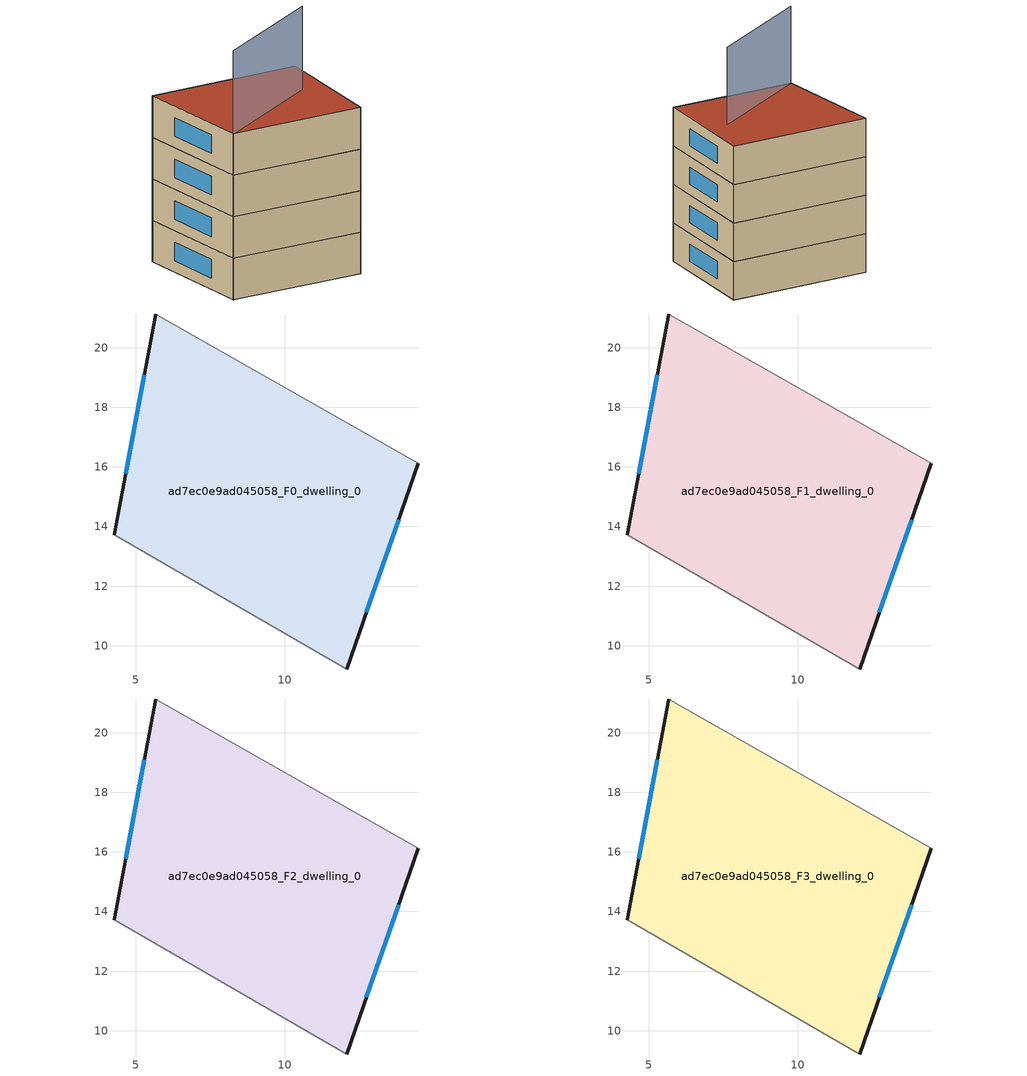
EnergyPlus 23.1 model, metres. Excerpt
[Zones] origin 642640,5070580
ad7ec0e9ad045058_F0_dwelling_0
 floor ground (EU_floor_Construction): 12.08,9.22 14.48,16.12 5.68,21.13 4.28,13.72 z0
 wall outside (EU_wall_Construction): 14.48,16.12 12.08,9.22 / 4.28,13.72 5.68,21.13 z0:3
 wall adiabatic (EU_wall_Construction): 12.08,9.22 4.28,13.72 / 5.68,21.13 14.48,16.12 z0:3
 window (EU_Window_Construction): 13.82,14.22 12.74,11.12 / 4.66,15.76 5.29,19.09 z0.83:2.17
ad7ec0e9ad045058_F1_dwelling_0
 floor to ad7ec0e9ad045058_F0_dwelling_0 (EU_floor_Construction): 12.08,9.22 14.48,16.12 5.68,21.13 4.28,13.72 z3
 wall outside (EU_wall_Construction): 14.48,16.12 12.08,9.22 / 4.28,13.72 5.68,21.13 z3:6
 wall adiabatic (EU_wall_Construction): 12.08,9.22 4.28,13.72 / 5.68,21.13 14.48,16.12 z3:6
 window (EU_Window_Construction): 13.82,14.22 12.74,11.12 / 4.66,15.76 5.29,19.09 z3.83:5.17
ad7ec0e9ad045058_F2_dwelling_0
 floor to ad7ec0e9ad045058_F1_dwelling_0 (EU_floor_Construction): 12.08,9.22 14.48,16.12 5.68,21.13 4.28,13.72 z6
 wall outside (EU_wall_Construction): 14.48,16.12 12.08,9.22 / 4.28,13.72 5.68,21.13 z6:9
 wall adiabatic (EU_wall_Construction): 12.08,9.22 4.28,13.72 / 5.68,21.13 14.48,16.12 z6:9
 window (EU_Window_Construction): 13.82,14.22 12.74,11.12 / 4.66,15.76 5.29,19.09 z6.83:8.17
ad7ec0e9ad045058_F3_dwelling_0
 floor to ad7ec0e9ad045058_F2_dwelling_0 (EU_floor_Construction): 12.08,9.22 14.48,16.12 5.68,21.13 4.28,13.72 z9
 wall outside (EU_wall_Construction): 14.48,16.12 12.08,9.22 / 4.28,13.72 5.68,21.13 z9:12
 wall adiabatic (EU_wall_Construction): 12.08,9.22 4.28,13.72 / 5.68,21.13 14.48,16.12 z9:12
 window (EU_Window_Construction): 13.82,14.22 12.74,11.12 / 4.66,15.76 5.29,19.09 z9.83:11.17
 roof outside (EU_roof_Construction): 14.48,16.12 12.08,9.22 4.28,13.72 5.68,21.13 z12
shading: 4.28,13.72 12.04,13.8 z0:18
[Building]
EU S2 Campaign: North Axis=0; Terrain=City; Solar Distribution=FullExterior
[Site:Location]
Lyon-Bron: Latitude=45.75; Longitude=5; Time Zone=1; Elevation=198
[SizingPeriod:WeatherFileDays]
AnnualSizingPeriod: Begin Month=1; Begin Day of Month=1; End Month=12; End Day of Month=31; Day of Week for Start Day=Monday; Use Weather File Daylight Saving Period=No; Use Weather File Rain and Snow Indicators=No
[MATERIAL]
EU_InternalMass_Material: Roughness=MediumRough; Thickness=0.1; Conductivity=1; Density=1800; Specific Heat=900; Thermal Absorptance=0.9; Solar Absorptance=0.7; Visible Absorptance=0.7
[MATERIAL:NOMASS] Roughness=MediumRough; Thermal Absorptance=0.9; Solar Absorptance=0.7; Visible Absorptance=0.7
Name | Thermal Resistance
EU_wall_NoMass | 0.87146
EU_roof_NoMass | 0.842276
EU_floor_NoMass | 0.496999
[WINDOWMATERIAL:SIMPLEGLAZINGSYSTEM]
EU_Window_SimpleGlazing: UFactor=2.2525; Solar Heat Gain Coefficient=0.76; Visible Transmittance=0.76
[CONSTRUCTION]
EU_wall_Construction: EU_wall_NoMass
EU_roof_Construction: EU_roof_NoMass
EU_floor_Construction: EU_floor_NoMass
EU_InternalMass_Construction: EU_InternalMass_Material
EU_Window_Construction: EU_Window_SimpleGlazing
[ZONE] Type=1; Multiplier=1; Ceiling Height=autocalculate; Volume=205.386; Floor Area=autocalculate; Part of Total Floor Area=Yes
ad7ec0e9ad045058_F0_dwelling_0; ad7ec0e9ad045058_F1_dwelling_0; ad7ec0e9ad045058_F2_dwelling_0; ad7ec0e9ad045058_F3_dwelling_0
[INTERNALMASS] Construction=EU_InternalMass_Construction; Surface Area=68.4622
Name | Zone or ZoneList
ad7ec0e9ad045058_F0_dwelling_0_EU_InternalMass | ad7ec0e9ad045058_F0_dwelling_0
ad7ec0e9ad045058_F1_dwelling_0_EU_InternalMass | ad7ec0e9ad045058_F1_dwelling_0
ad7ec0e9ad045058_F2_dwelling_0_EU_InternalMass | ad7ec0e9ad045058_F2_dwelling_0
ad7ec0e9ad045058_F3_dwelling_0_EU_InternalMass | ad7ec0e9ad045058_F3_dwelling_0
[OTHEREQUIPMENT] Fuel Type=Electricity; Design Level Calculation Method=Watts/Area; Power per Zone Floor Area=1; Fraction Latent=0; Fraction Radiant=0; Fraction Lost=0; Carbon Dioxide Generation Rate=0; EndUse Subcategory=EU_Step8_InternalGains
Name | Zone or ZoneList or Space or SpaceList | Schedule
EU_Step8_InternalGain_ad7ec0e9ad045058_F0_dwelling_0_f000 | ad7ec0e9ad045058_F0_dwelling_0 | EU_Step8_GainSchedule_ad7ec0e9ad045058_F0_dwelling_0_f000
EU_Step8_InternalGain_ad7ec0e9ad045058_F1_dwelling_0_f000 | ad7ec0e9ad045058_F1_dwelling_0 | EU_Step8_GainSchedule_ad7ec0e9ad045058_F1_dwelling_0_f000
EU_Step8_InternalGain_ad7ec0e9ad045058_F2_dwelling_0_f000 | ad7ec0e9ad045058_F2_dwelling_0 | EU_Step8_GainSchedule_ad7ec0e9ad045058_F2_dwelling_0_f000
EU_Step8_InternalGain_ad7ec0e9ad045058_F3_dwelling_0_f000 | ad7ec0e9ad045058_F3_dwelling_0 | EU_Step8_GainSchedule_ad7ec0e9ad045058_F3_dwelling_0_f000
[ZONEVENTILATION:DESIGNFLOWRATE] Schedule=EU_AlwaysOn; Design Flow Rate Calculation Method=AirChanges/Hour; Air Changes per Hour=0.425; Ventilation Type=Natural; Fan Pressure Rise=0; Fan Total Efficiency=1; Constant Term Coefficient=1; Temperature Term Coefficient=0; Velocity Term Coefficient=0; Velocity Squared Term Coefficient=0; Minimum Indoor Temperature=-100; Maximum Indoor Temperature=100; Delta Temperature=-100; Minimum Outdoor Temperature=-100; Maximum Outdoor Temperature=100; Maximum Wind Speed=40
Name | Zone or ZoneList or Space or SpaceList
EU_ConstantAir_ad7ec0e9ad045058_F0_dwelling_0 | ad7ec0e9ad045058_F0_dwelling_0
EU_ConstantAir_ad7ec0e9ad045058_F1_dwelling_0 | ad7ec0e9ad045058_F1_dwelling_0
EU_ConstantAir_ad7ec0e9ad045058_F2_dwelling_0 | ad7ec0e9ad045058_F2_dwelling_0
EU_ConstantAir_ad7ec0e9ad045058_F3_dwelling_0 | ad7ec0e9ad045058_F3_dwelling_0
[HVACTEMPLATE:THERMOSTAT] Constant Heating Setpoint=20; Constant Cooling Setpoint=50
EU_HeatOnly_ad7ec0e9ad045058_F0_dwelling_0; EU_HeatOnly_ad7ec0e9ad045058_F1_dwelling_0; EU_HeatOnly_ad7ec0e9ad045058_F2_dwelling_0; EU_HeatOnly_ad7ec0e9ad045058_F3_dwelling_0
[HVACTEMPLATE:ZONE:IDEALLOADSAIRSYSTEM] System Availability Schedule=EU_AlwaysOn; Maximum Heating Supply Air Temperature=50; Minimum Cooling Supply Air Temperature=13; Maximum Heating Supply Air Humidity Ratio=0.0156; Minimum Cooling Supply Air Humidity Ratio=0.0077; Heating Limit=NoLimit; Cooling Limit=NoLimit; Heating Availability Schedule=EU_AlwaysOn; Cooling Availability Schedule=EU_CoolingOff; Dehumidification Control Type=ConstantSensibleHeatRatio; Cooling Sensible Heat Ratio=0.7; Dehumidification Setpoint=60; Humidification Control Type=None; Humidification Setpoint=30; Outdoor Air Method=None; Outdoor Air Flow Rate per Person=0.00944; Outdoor Air Flow Rate per Zone Floor Area=0; Outdoor Air Flow Rate per Zone=0; Demand Controlled Ventilation Type=None; Outdoor Air Economizer Type=NoEconomizer; Heat Recovery Type=None; Sensible Heat Recovery Effectiveness=0.7; Latent Heat Recovery Effectiveness=0.65
Name | Template Thermostat
ad7ec0e9ad045058_F0_dwelling_0 | EU_HeatOnly_ad7ec0e9ad045058_F0_dwelling_0
ad7ec0e9ad045058_F1_dwelling_0 | EU_HeatOnly_ad7ec0e9ad045058_F1_dwelling_0
ad7ec0e9ad045058_F2_dwelling_0 | EU_HeatOnly_ad7ec0e9ad045058_F2_dwelling_0
ad7ec0e9ad045058_F3_dwelling_0 | EU_HeatOnly_ad7ec0e9ad045058_F3_dwelling_0
[SIZING:ZONE] Zone Cooling Design Supply Air Temperature Input Method=SupplyAirTemperature; Zone Cooling Design Supply Air Temperature=13; Zone Heating Design Supply Air Temperature Input Method=SupplyAirTemperature; Zone Heating Design Supply Air Temperature=50; Zone Cooling Design Supply Air Humidity Ratio=0.008; Zone Heating Design Supply Air Humidity Ratio=0.008; Cooling Design Air Flow Method=DesignDay; Cooling Design Air Flow Rate=0; Cooling Minimum Air Flow per Zone Floor Area=0.000762; Cooling Minimum Air Flow=0; Cooling Minimum Air Flow Fraction=0.2; Heating Design Air Flow Method=DesignDay; Heating Design Air Flow Rate=0; Heating Maximum Air Flow per Zone Floor Area=0.002032; Heating Maximum Air Flow=0.141576; Heating Maximum Air Flow Fraction=0.3; Account for Dedicated Outdoor Air System=No; Dedicated Outdoor Air System Control Strategy=NeutralSupplyAir; Dedicated Outdoor Air Low Setpoint Temperature for Design=autosize; Dedicated Outdoor Air High Setpoint Temperature for Design=autosize; Zone Load Sizing Method=Sensible Load Only No Latent Load; Zone Latent Cooling Design Supply Air Humidity Ratio Input Method=HumidityRatioDifference; Zone Cooling Design Supply Air Humidity Ratio Difference=0.005; Zone Latent Heating Design Supply Air Humidity Ratio Input Method=HumidityRatioDifference; Zone Humidification Design Supply Air Humidity Ratio Difference=0.005
ad7ec0e9ad045058_F0_dwelling_0; ad7ec0e9ad045058_F1_dwelling_0; ad7ec0e9ad045058_F2_dwelling_0; ad7ec0e9ad045058_F3_dwelling_0
[SCHEDULE:CONSTANT]
Name | Hourly Value
EU_AlwaysOn | 1
EU_CoolingOff | 0
[SCHEDULE:FILE] Column Number=1; Rows to Skip at Top=0; Number of Hours of Data=8760; Column Separator=Comma; Interpolate to Timestep=No; Minutes per Item=60; Adjust Schedule for Daylight Savings=Yes
Name | File
EU_Step8_GainSchedule_ad7ec0e9ad045058_F0_dwelling_0_f000 | ../../schedules/ad7ec0e9ad045058/ad7ec0e9ad045058_F0_dwelling_0_f000_gain.csv
EU_Step8_GainSchedule_ad7ec0e9ad045058_F1_dwelling_0_f000 | ../../schedules/ad7ec0e9ad045058/ad7ec0e9ad045058_F1_dwelling_0_f000_gain.csv
EU_Step8_GainSchedule_ad7ec0e9ad045058_F2_dwelling_0_f000 | ../../schedules/ad7ec0e9ad045058/ad7ec0e9ad045058_F2_dwelling_0_f000_gain.csv
EU_Step8_GainSchedule_ad7ec0e9ad045058_F3_dwelling_0_f000 | ../../schedules/ad7ec0e9ad045058/ad7ec0e9ad045058_F3_dwelling_0_f000_gain.csv
